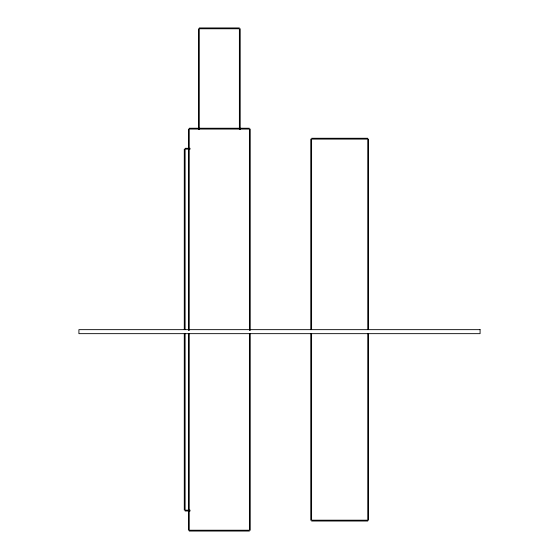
<?xml version="1.0" encoding="UTF-8"?>
<svg xmlns="http://www.w3.org/2000/svg" width="559" height="559" viewBox="0 0 559 559"><rect width="100%" height="100%" fill="white"/><g stroke="black" fill="none" stroke-linecap="round" stroke-linejoin="round"><path stroke-width="0.84" d="M199.27 27.95L239.385 27.95M189.235 128.242L249.412 128.242M311.594 138.269L367.759 138.269M185.106 148.303L190.116 148.303M190.116 149.12L185.106 149.12L185.106 329.649M190.116 510.171L185.106 510.171L185.106 333.751M185.106 510.989L190.116 510.989M311.594 521.023L367.759 521.023M189.235 531.05L249.412 531.05M368.577 139.093L368.577 329.649M368.577 333.786L368.577 520.198M367.759 329.649L367.759 139.093L311.594 139.093L311.594 329.649M367.759 333.786L367.759 520.198L311.594 520.198L311.594 333.786M310.776 139.093L310.776 329.649M310.776 333.786L310.776 520.198M250.229 129.059L250.229 330.467M250.229 333.737L250.229 530.232M249.412 330.467L249.412 129.059L189.235 129.059L189.235 330.467M249.412 333.737L249.412 530.232L189.235 530.232L189.235 333.737M240.202 28.768L240.202 129.604M239.385 129.604L239.385 28.768L199.27 28.768L199.27 129.604M198.445 28.768L198.445 129.604M188.418 129.059L188.418 330.467M188.418 333.737L188.418 530.232M184.281 149.12L184.281 329.649M184.281 333.751L184.281 510.171M480.083 329.649L78.917 329.649L78.917 333.66L480.083 333.66L480.083 329.649"/></g></svg>
